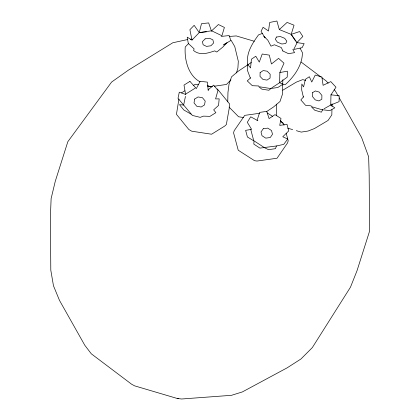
<?xml version="1.0" encoding="UTF-8"?>
<svg xmlns="http://www.w3.org/2000/svg" width="420" height="420" viewBox="0 0 420 420"><rect width="100%" height="100%" fill="white"/><g stroke="black" fill="none" stroke-linecap="round" stroke-linejoin="round"><path stroke-width="0.63" d="M227.75 101.892L227.96 92.453L229.016 84.284L231.525 76.85L237.951 71.411L251.349 62.444M276.308 115.458L276.56 104.129M250.341 78.12L247.312 70.061L247.443 64.108L250.561 67.945L251.417 59.215L255.78 56.238L259.298 62.092L262.222 54.012L269.309 55.125L271.425 63.998L278.576 58.364L283.988 63.184L279.846 72.545L279.62 82.719L271.761 87.838M282.823 79.763L282.508 94.07L279.998 101.504L273.572 106.942L266.606 111.605M303.361 97.062L301.691 89.954L301.822 84L303.587 86.882L305.377 79.349L309.33 76.713L311.766 82.016L315.231 75.075L321.862 77.002L323.106 85.307L330.792 81.606L335.995 87.218L330.965 94.831L330.74 105.011L334.824 107.84L329.921 110.612L322.35 109.751M331.937 109.678L331.821 114.88L328.062 120.445L314.417 128.567L308.102 131.03L301.245 132.101L296.331 130.678M332.005 106.428L332.062 103.829M178.92 99.041L176.447 114.335L188.848 129.523L191.72 131.198L211.591 134.221L224.774 126.032L226.354 124.551L229.299 107.84L229.73 104.113L217.329 88.93M185.456 96.38L183.64 105.047L192.386 115.432L200.225 117.348L203.511 116.13L209.942 116.366L215.875 112.676L213.659 109.82L218.558 105.42L219.177 98.863L215.581 98.921L217.97 90.447L213.623 85.129L208.147 89.817M224.039 44.552L227.068 42.693L222.821 47.072L216.773 52.043L214.762 50.878C207.659 53.177 200.225 55.87 193.599 50.589L194.108 48.888L188.312 43.46L187.204 37.196L191.987 40.084L199.248 32.592L201.484 23.683L208.656 22.911L211.523 31.274M236.45 72.922L237.904 68.108L238.308 61.262L234.764 46.583L231.131 40.325M295.654 41.212L291.175 34.366L294.047 25.221L287.112 22.407L279.31 29.563L291.175 34.366L297.129 42.63L304.148 43.627L302.132 47.649L293.685 49.508L297.129 42.63M257.087 120.278L259.691 112.382L266.711 111.395L269.089 118.592L275.006 114.644L280.985 118.44L279.731 125.423L286.981 124.262L288.76 130.893L282.77 136.763L287.716 139.041L283.736 144.375L276.433 145.976L259.922 148.118L253.832 144.123L254.016 140.831L264.427 147.661L268.464 149.662L275.483 148.675L276.433 145.976M196.203 88.778L200.188 81.307L207.407 82.131L208.241 90.757M303.665 96.71L300.851 99.923L305.576 105.31L311.136 105.861M188.359 43.754L185.241 46.972C184.291 59.409 188.123 75.427 199.936 81.758M230.963 79.826L226.469 84.457L214.237 86.231M296.688 42.788L302.836 36.466L299.612 31.542L291.175 34.366M211.649 30.796L218.395 24.533L224.396 27.431L221.912 35.752L211.649 30.796L199.248 32.592L194.145 25.326L189.898 29.71L191.987 40.084M250.714 77.784L247.254 80.892L252.326 85.701L258.746 85.974M181.493 92.862L184.826 90.788M193.168 85.607L195.389 84.226L198.571 84.73M223.214 45.045L230.785 40.525L229.231 35.537L221.172 36.44M282.76 90.211L296.405 82.084L302.72 79.621L305.734 80.42M324.03 108.801L330.74 105.011L339.077 101.661L339.208 95.713L330.965 94.831M262.626 33.296L258.521 34.881C252.2 43.554 245.648 53.671 247.832 64.885M187.777 39.512L172.82 42.756L128.704 69.935L111.605 82.047L67.83 141.703L55.251 181.361L51.124 198.581L50.395 216.652L50.799 270.17L53.461 285.747L59.488 300.389L84.798 345.266L91.303 353.808L131.565 384.185L134.662 385.865L177.251 398.475L181.597 399L231.488 395.315L242.366 391.928L287.185 367.815L300.904 359.021L312.312 347.608L350.469 287.191L357.021 270.716L369.605 231.058L369.185 175.271L368.634 156.791L361.631 137.592L339.26 97.918M279.846 72.545L287.359 71.185L287.228 77.133L279.62 82.719L283.022 84.121L277.814 87.512L270.711 88.52M211.013 86.698L212.305 86.51M259.607 113.285L244.75 115.369L234.171 130.736L233.567 132.83L238.229 150.224L254.541 160.692L256.993 161.049L277.027 158.24L287.6 142.868L288.209 140.779L286.209 133.324M282.293 84.887L285.485 84.457C294.394 76.419 302.379 65.037 302.431 52.679L300.074 48.211M199.248 32.592L206.357 31.831M190.365 39.323L192.302 39.176M229.168 36.456L236.282 35.931L254.321 41.27M177.251 398.475L178.558 398.381M243.637 117.558L238.597 116.765L229.031 107.058M207.464 86.142L211.916 86.851M287.742 128.184L292.651 129.607M185.845 94.521L179.293 92.18L178.007 98.333L183.64 105.047L179.471 104.654L183.818 109.977L191.074 114.151M282.749 50.92L288.482 53.676L294.546 52.647L292.834 49.424M207.475 85.391L210.373 86.793M257.864 120.703L250.688 116.797L247.306 122.309L251.743 129.57M267.23 112.917L272.669 116.403M280.282 121.291L283.542 123.386L284.046 125.249M301.119 62.045L320.88 76.955M321.925 77.737L326.083 80.876L328.204 83.207M334.152 89.723L335.423 91.119L338.3 96.222M280.392 120.404L282.839 123.375M282.86 50.972L281.332 47.57L274.397 44.762L271 46.163L267.839 40.231L263.902 36.257L265.046 37.9L261.067 31.3L263.083 27.279L268.49 31.028L269.693 22.46L276.901 21L279.31 29.563M260.111 72.634L260.027 76.451L262.993 79.464L266.994 80.094L270.07 78.031L270.155 74.214L267.188 71.201L263.193 70.57L260.111 72.634M312.506 92.673L312.422 96.49L315.194 99.85L318.932 100.931L321.815 99.215L321.904 95.403L319.132 92.043L315.394 90.956L312.506 92.673M194.691 99.052L194.014 102.889L196.802 106.302L201.185 107L204.53 104.921L205.207 101.078L202.424 97.666L198.035 96.968L194.691 99.052M322.56 109.877L321.426 112.182L314.795 110.255L311.22 106.586L322.56 109.877M276.47 37.034L275.336 39.302L277.436 42.215L281.883 44.016L285.7 43.502L286.834 41.234L284.734 38.32L280.287 36.519L276.47 37.034M263.251 128.746L261.014 131.995L262.017 135.734L265.766 138.143L270.27 137.508L272.501 134.264L271.504 130.525L267.75 128.116L263.251 128.746M205.123 38.866L202.398 41.675L203.149 44.777L206.53 46.405L210.903 45.775L213.623 42.966L212.877 39.863L209.491 38.23L205.123 38.866M270.884 88.573L268.884 90.253L261.791 89.14L258.757 86.667L270.884 88.573M189.94 81.386L184.002 85.071L185.561 94.154L195.715 87.843L189.94 81.386M250.745 129.491L245.637 130.352L247.417 136.983L253.785 140.831L250.745 129.491"/></g></svg>
